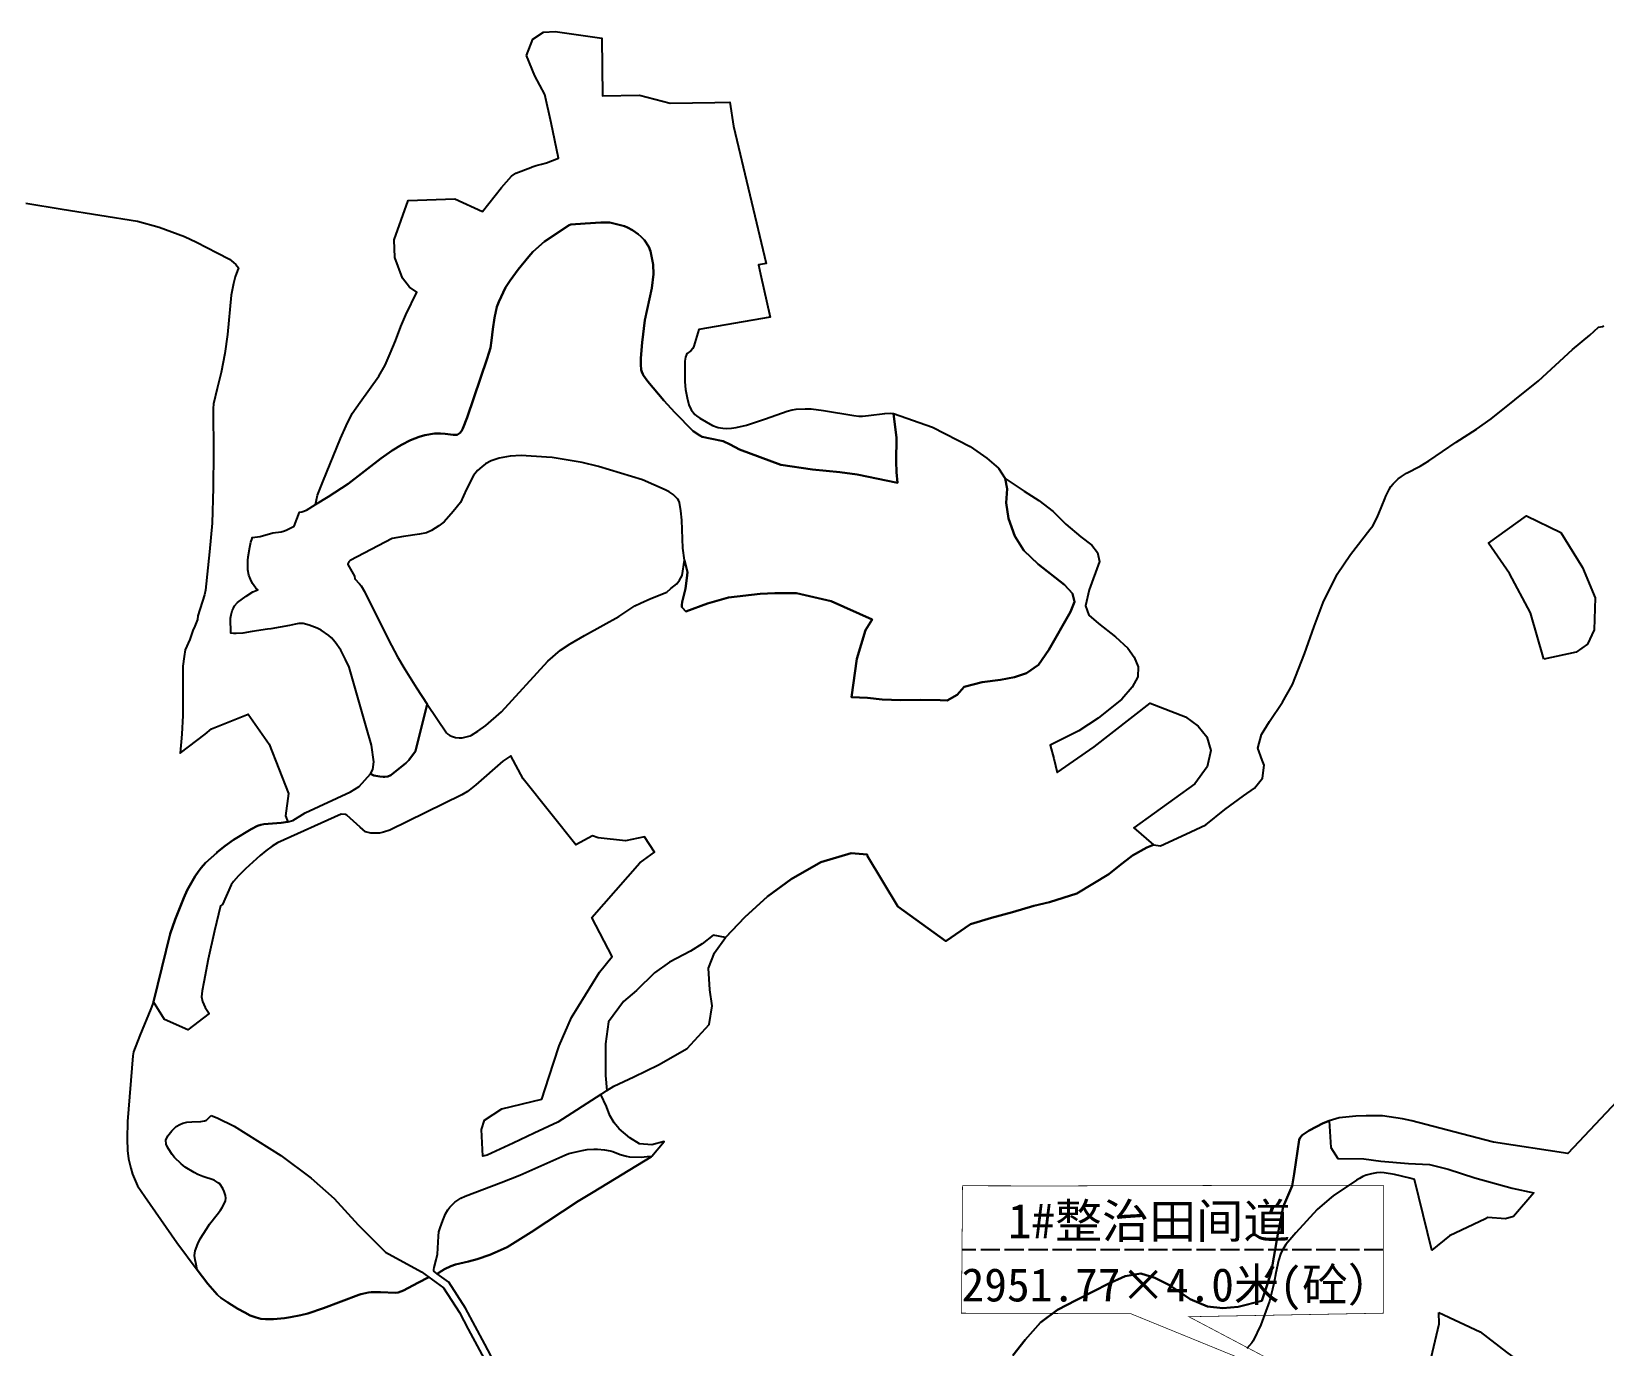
# Model space of a CAD drawing. Header units: millimetres. Extents: x 35444746 to 35449000, y 3482000 to 3488437.
# Drawn here: x 35446961.2 to 35447289.2, y 3487361.8 to 3487635.8 of the extents above; entities that cross this region are included whole.
import ezdxf

# ---------------------------------------------------------------- set-up
doc = ezdxf.new("R2010")
doc.units = ezdxf.units.MM
doc.linetypes.add('X3', pattern=[5, 4, -1])
for name, color, linetype, true_color in [('0203.02旱地整理', 9, 'Continuous', 0x808080), ('0204.02水田整理', 9, 'Continuous', 0x808080), ('0302.01田间道路工程标注', 6, 'X3', 0xff00ff)]:
    doc.layers.add(name, color=color, linetype=linetype, true_color=true_color)
doc.styles.add('宋体', font='')
doc.styles.get('宋体').set_extended_font_data('SimSun')

msp = doc.modelspace()

# ---------------------------------------------------------------- linework, layer by layer
at = {"layer": '0203.02旱地整理', "color": 41}
for points in [[(35447064.479, 3487630.745), (35447065.793, 3487634.155), (35447068.075, 3487635.61), (35447070.514, 3487635.763), (35447080.225459, 3487634.337006), (35447080.371, 3487622.362), (35447088.102, 3487622.456), (35447094.493, 3487620.846), (35447103.811, 3487620.959), (35447106.890083, 3487621.007457), (35447107.652, 3487616.032), (35447114.482, 3487587.396), (35447112.897108, 3487587.135519), (35447113.348367, 3487585.134083), (35447115.357, 3487576.222), (35447100.428, 3487573.595), (35447099.388, 3487570.14), (35447099.183, 3487569.668), (35447098.799, 3487569.163), (35447098.038, 3487568.59), (35447097.855, 3487568.399), (35447097.658, 3487567.841), (35447097.546, 3487566.998), (35447097.502, 3487566.006), (35447097.556, 3487562.713), (35447097.699, 3487561.082), (35447097.997, 3487559.406), (35447098.373, 3487557.931), (35447098.874, 3487556.91), (35447099.613, 3487555.928), (35447099.949, 3487555.644), (35447100.635, 3487555.172), (35447103.269, 3487553.614), (35447104.513, 3487553.194), (35447105.467, 3487553.045), (35447106.23, 3487553.005), (35447107.275, 3487553.062), (35447108.261, 3487553.207), (35447110.392, 3487553.709), (35447114.384, 3487555.009), (35447118.849, 3487556.569), (35447119.916, 3487556.854), (35447120.751, 3487556.982), (35447122.646, 3487557.084), (35447123.872, 3487557.058), (35447126.472, 3487556.721), (35447132.774, 3487555.669), (35447133.849, 3487555.537), (35447134.595, 3487555.555), (35447135.873, 3487555.669), (35447139.269, 3487556.134), (35447140.371, 3487556.191), (35447141.067, 3487556.125), (35447141.663, 3487551.023), (35447141.641, 3487546.09), (35447141.707, 3487543.887), (35447141.894, 3487541.666), (35447133.466, 3487543.372), (35447129.881, 3487543.886), (35447124.175, 3487544.414), (35447117.568, 3487545.413), (35447108.934, 3487548.599), (35447106.99, 3487549.619), (35447105.506, 3487550.332), (35447102.799, 3487550.884), (35447101.152, 3487551.267), (35447100.657, 3487551.527), (35447099.281, 3487552.411), (35447095.48, 3487556.306), (35447093.124, 3487558.841), (35447089.822, 3487562.813), (35447088.878, 3487564.069), (35447088.749, 3487564.292), (35447088.539, 3487564.829), (35447088.451, 3487565.211), (35447088.344, 3487566.351), (35447088.32, 3487567.684), (35447088.61, 3487570.912), (35447089.161, 3487575.546), (35447090.643, 3487582.276), (35447090.982, 3487585.128), (35447090.941, 3487587.17), (35447090.388, 3487589.956), (35447090.034, 3487590.852), (35447089.128, 3487592.243), (35447088.427, 3487592.974), (35447087.794, 3487593.492), (35447086.614, 3487594.315), (35447085.583, 3487594.895), (35447084.925, 3487595.135), (35447081.867, 3487595.902), (35447081.357, 3487595.967), (35447079.984, 3487595.928), (35447076.733, 3487595.747), (35447073.724, 3487595.512), (35447073.412, 3487595.364), (35447068.286, 3487592.005), (35447065.859, 3487589.785), (35447064.966, 3487588.822), (35447062.752, 3487586.104), (35447061.096, 3487583.868), (35447060.149, 3487582.398), (35447058.723, 3487579.423), (35447058.302, 3487578.33), (35447057.841, 3487576.052), (35447057.476, 3487573.661), (35447057.202, 3487571.315), (35447057.022, 3487569.777), (35447056.316, 3487567.586), (35447052.133, 3487555.256), (35447051.255, 3487553.014), (35447051.043, 3487552.591), (35447050.659, 3487552.114), (35447050.05, 3487551.684), (35447049.187, 3487551.667), (35447047.526, 3487551.863), (35447046.555, 3487551.97), (35447045.314, 3487551.91), (35447043.283, 3487551.608), (35447042.132, 3487551.281), (35447040.277, 3487550.532), (35447038.4, 3487549.601), (35447036.476, 3487548.383), (35447034.127, 3487546.705), (35447027.321, 3487541.468), (35447023.146, 3487538.708), (35447020.502, 3487537.113), (35447020.883, 3487539.098), (35447021.99, 3487541.899), (35447025.699, 3487550.891), (35447026.853, 3487553.56), (35447028.134, 3487556.098), (35447029.808, 3487558.492), (35447033.71, 3487563.886), (35447035.029, 3487566.161), (35447036.097, 3487568.603), (35447037.175, 3487571.29), (35447038.263, 3487574.222), (35447039.324, 3487576.698), (35447041.595, 3487581.426), (35447040.121, 3487582.449), (35447038.61, 3487584.349), (35447037.063, 3487588.622), (35447036.881, 3487592.35), (35447039.846, 3487600.506), (35447049.527, 3487600.866), (35447055.338, 3487598.218), (35447059.296, 3487603.197), (35447061.348, 3487605.608), (35447062.291, 3487606.239), (35447065.435, 3487607.373), (35447065.716, 3487607.549), (35447066.542, 3487607.84), (35447067.651, 3487608.081), (35447068.649, 3487608.382), (35447071.154, 3487609.356), (35447069.628, 3487616.742), (35447068.35, 3487622.6), (35447066.251, 3487626.511)], [(35447064.479, 3487630.745), (35447065.793, 3487634.155), (35447068.075, 3487635.61), (35447070.514, 3487635.763), (35447080.225459, 3487634.337006), (35447080.371, 3487622.362), (35447088.102, 3487622.456), (35447094.493, 3487620.846), (35447103.811, 3487620.959), (35447106.890083, 3487621.007457), (35447107.652, 3487616.032), (35447114.482, 3487587.396), (35447112.897108, 3487587.135519), (35447113.348367, 3487585.134083), (35447115.357, 3487576.222), (35447100.428, 3487573.595), (35447099.388, 3487570.14), (35447099.183, 3487569.668), (35447098.799, 3487569.163), (35447098.038, 3487568.59), (35447097.855, 3487568.399), (35447097.658, 3487567.841), (35447097.546, 3487566.998), (35447097.502, 3487566.006), (35447097.556, 3487562.713), (35447097.699, 3487561.082), (35447097.997, 3487559.406), (35447098.373, 3487557.931), (35447098.874, 3487556.91), (35447099.613, 3487555.928), (35447099.949, 3487555.644), (35447100.635, 3487555.172), (35447103.269, 3487553.614), (35447104.513, 3487553.194), (35447105.467, 3487553.045), (35447106.23, 3487553.005), (35447107.275, 3487553.062), (35447108.261, 3487553.207), (35447110.392, 3487553.709), (35447114.384, 3487555.009), (35447118.849, 3487556.569), (35447119.916, 3487556.854), (35447120.751, 3487556.982), (35447122.646, 3487557.084), (35447123.872, 3487557.058), (35447126.472, 3487556.721), (35447132.774, 3487555.669), (35447133.849, 3487555.537), (35447134.595, 3487555.555), (35447135.873, 3487555.669), (35447139.269, 3487556.134), (35447140.371, 3487556.191), (35447141.067, 3487556.125), (35447141.663, 3487551.023), (35447141.641, 3487546.09), (35447141.707, 3487543.887), (35447141.894, 3487541.666), (35447133.466, 3487543.372), (35447129.881, 3487543.886), (35447124.175, 3487544.414), (35447117.568, 3487545.413), (35447108.934, 3487548.599), (35447106.99, 3487549.619), (35447105.506, 3487550.332), (35447102.799, 3487550.884), (35447101.152, 3487551.267), (35447100.657, 3487551.527), (35447099.281, 3487552.411), (35447095.48, 3487556.306), (35447093.124, 3487558.841), (35447089.822, 3487562.813), (35447088.878, 3487564.069), (35447088.749, 3487564.292), (35447088.539, 3487564.829), (35447088.451, 3487565.211), (35447088.344, 3487566.351), (35447088.32, 3487567.684), (35447088.61, 3487570.912), (35447089.161, 3487575.546), (35447090.643, 3487582.276), (35447090.982, 3487585.128), (35447090.941, 3487587.17), (35447090.388, 3487589.956), (35447090.034, 3487590.852), (35447089.128, 3487592.243), (35447088.427, 3487592.974), (35447087.794, 3487593.492), (35447086.614, 3487594.315), (35447085.583, 3487594.895), (35447084.925, 3487595.135), (35447081.867, 3487595.902), (35447081.357, 3487595.967), (35447079.984, 3487595.928), (35447076.733, 3487595.747), (35447073.724, 3487595.512), (35447073.412, 3487595.364), (35447068.286, 3487592.005), (35447065.859, 3487589.785), (35447064.966, 3487588.822), (35447062.752, 3487586.104), (35447061.096, 3487583.868), (35447060.149, 3487582.398), (35447058.723, 3487579.423), (35447058.302, 3487578.33), (35447057.841, 3487576.052), (35447057.476, 3487573.661), (35447057.202, 3487571.315), (35447057.022, 3487569.777), (35447056.316, 3487567.586), (35447052.133, 3487555.256), (35447051.255, 3487553.014), (35447051.043, 3487552.591), (35447050.659, 3487552.114), (35447050.05, 3487551.684), (35447049.187, 3487551.667), (35447047.526, 3487551.863), (35447046.555, 3487551.97), (35447045.314, 3487551.91), (35447043.283, 3487551.608), (35447042.132, 3487551.281), (35447040.277, 3487550.532), (35447038.4, 3487549.601), (35447036.476, 3487548.383), (35447034.127, 3487546.705), (35447027.321, 3487541.468), (35447023.146, 3487538.708), (35447020.502, 3487537.113), (35447020.883, 3487539.098), (35447021.99, 3487541.899), (35447025.699, 3487550.891), (35447026.853, 3487553.56), (35447028.134, 3487556.098), (35447029.808, 3487558.492), (35447033.71, 3487563.886), (35447035.029, 3487566.161), (35447036.097, 3487568.603), (35447037.175, 3487571.29), (35447038.263, 3487574.222), (35447039.324, 3487576.698), (35447041.595, 3487581.426), (35447040.121, 3487582.449), (35447038.61, 3487584.349), (35447037.063, 3487588.622), (35447036.881, 3487592.35), (35447039.846, 3487600.506), (35447049.527, 3487600.866), (35447055.338, 3487598.218), (35447059.296, 3487603.197), (35447061.348, 3487605.608), (35447062.291, 3487606.239), (35447065.435, 3487607.373), (35447065.716, 3487607.549), (35447066.542, 3487607.84), (35447067.651, 3487608.081), (35447068.649, 3487608.382), (35447071.154, 3487609.356), (35447069.628, 3487616.742), (35447068.35, 3487622.6), (35447066.251, 3487626.511)], [(35447164.337, 3487542.588), (35447168.289, 3487539.941), (35447171.365, 3487537.968), (35447174.358, 3487535.672), (35447177.005, 3487533.036), (35447180.138, 3487530.399), (35447182.401, 3487528.678), (35447183.609, 3487527.126), (35447184.003, 3487525.254), (35447181.85, 3487519.338), (35447181.096, 3487516.012), (35447181.814, 3487514.057), (35447183.814, 3487512.328), (35447187.347, 3487509.534), (35447189.93, 3487507.162), (35447191.275, 3487505.278), (35447192.073, 3487503.325), (35447192.059, 3487501.215), (35447190.871, 3487499.041), (35447188.682, 3487496.542), (35447183.78, 3487492.595), (35447179.7, 3487489.941), (35447173.763, 3487486.971), (35447174.475, 3487484.208), (35447175.17, 3487481.301), (35447182.929, 3487486.584), (35447194.595, 3487495.755), (35447201.959, 3487492.865), (35447204.624, 3487490.899), (35447206.394, 3487488.696), (35447207.267, 3487485.85), (35447206.514, 3487482.448), (35447203.893, 3487478.895), (35447191.17, 3487469.699), (35447195.294, 3487466.172), (35447193.924, 3487465.658), (35447190.928, 3487463.947), (35447188.103, 3487461.808), (35447185.963, 3487460.096), (35447179.315, 3487456.014), (35447173.592, 3487454.259), (35447170.339, 3487453.489), (35447165.887, 3487452.12), (35447161.523, 3487451.001), (35447157.152, 3487449.634), (35447151.95, 3487446.096), (35447141.993, 3487453.341), (35447135.653, 3487463.829), (35447135.552, 3487464.153), (35447132.244, 3487464.422), (35447125.892, 3487462.596), (35447119.691, 3487459.062), (35447114.79, 3487455.438), (35447110.05, 3487451.092), (35447106.041, 3487446.895), (35447103.432, 3487447.376), (35447101.15, 3487445.534), (35447098.709, 3487444.02), (35447094.306, 3487441.694), (35447091.223, 3487439.469), (35447087.463, 3487435.841), (35447084.768, 3487433.504), (35447081.631, 3487429.26), (35447080.991, 3487424.688), (35447080.993, 3487418.078), (35447081.258, 3487414.945), (35447080.041, 3487414.164), (35447071.034, 3487408.343), (35447066.132, 3487406.095), (35447061.699, 3487403.981), (35447056.304, 3487401.492), (35447055.413, 3487401.306), (35447055.129, 3487406.814), (35447055.715, 3487408.804), (35447059.346, 3487411.145), (35447067.692, 3487413.156), (35447069.129, 3487417.67), (35447071.35, 3487424.262), (35447073.896, 3487430.203), (35447079.748, 3487439.605), (35447082.4, 3487442.933), (35447078.113, 3487451.057), (35447088.124, 3487462.418), (35447091.214, 3487464.633), (35447089.144, 3487467.829), (35447085.186, 3487467.029), (35447079.457, 3487467.622), (35447078.291, 3487468.038), (35447074.791, 3487466.164), (35447069.599, 3487472.697), (35447063.83, 3487479.958), (35447061.254, 3487484.749), (35447059.571, 3487483.634), (35447053.965, 3487478.668), (35447052.19, 3487477.282), (35447051.046, 3487476.618), (35447036.015, 3487469.265), (35447034.708, 3487468.826), (35447033.832, 3487468.641), (35447032.525, 3487468.616), (35447032.022, 3487468.652), (35447030.917, 3487468.927), (35447029.783, 3487469.861), (35447027.023, 3487472.363), (35447026.719, 3487472.534), (35447025.858, 3487472.596), (35447012.564, 3487466.623), (35447011.442, 3487465.938), (35447010.096, 3487464.933), (35447008.942, 3487463.943), (35447005.859, 3487461.165), (35447004.409, 3487459.732), (35447003.418, 3487458.565), (35447002.889, 3487457.83), (35447001.097, 3487453.721), (35447000.647, 3487453.479), (35446999.433, 3487448.222), (35446998.124, 3487442.352), (35446997.177, 3487437.573), (35446996.839, 3487435.756), (35446996.727, 3487434.518), (35446996.9, 3487433.491), (35446997.471, 3487432.258), (35446998.339, 3487431.055), (35446993.874, 3487427.651), (35446989.016, 3487429.799), (35446986.682, 3487433.472), (35446990.206, 3487447.597), (35446991.24, 3487450.62), (35446992.99, 3487455.169), (35446993.725, 3487456.718), (35446995.385, 3487459.625), (35446995.994, 3487460.56), (35446996.636, 3487461.394), (35446997.567, 3487462.437), (35446999.874, 3487464.526), (35447000, 3487464.627), (35447001.659, 3487465.957), (35447003.377, 3487467.255), (35447007.066, 3487469.448), (35447008.42, 3487470.128), (35447009.057, 3487470.374), (35447009.716, 3487470.498), (35447013.306, 3487470.748), (35447014.707, 3487470.957), (35447015.736, 3487471.257), (35447018.336, 3487472.871), (35447027.802, 3487477.259), (35447029.588, 3487478.355), (35447031.948, 3487480.954), (35447032.665, 3487480.621), (35447033.911, 3487480.399), (35447034.584, 3487480.343), (35447034.98, 3487480.354), (35447035.612, 3487480.447), (35447036.17, 3487480.729), (35447039.352, 3487483.226), (35447039.942, 3487483.829), (35447041.364, 3487485.702), (35447043.776, 3487495.495), (35447047.797, 3487489.562), (35447048.104, 3487489.248), (35447048.512, 3487488.954), (35447048.826, 3487488.811), (35447049.701, 3487488.54), (35447050.471, 3487488.468), (35447051.066, 3487488.514), (35447052.451, 3487488.814), (35447052.766, 3487488.919), (35447053.06, 3487489.074), (35447054.371, 3487489.85), (35447056.053, 3487491.084), (35447059.27, 3487493.918), (35447068.974, 3487504.45), (35447071.566, 3487506.74), (35447073.641, 3487508.116), (35447076.625, 3487509.856), (35447080.518, 3487511.958), (35447083.756, 3487513.822), (35447087.081, 3487516.009), (35447088.292, 3487516.605), (35447090.443, 3487517.531), (35447093.773, 3487518.857), (35447094.59, 3487519.61), (35447095.846, 3487520.584), (35447096.443, 3487521.337), (35447097.009, 3487522.31), (35447097.43, 3487525.532), (35447098.08, 3487523.046), (35447097.963, 3487521.75), (35447097.658, 3487519.606), (35447096.966, 3487516.772), (35447096.872, 3487516.255), (35447096.925, 3487515.768), (35447097.033, 3487515.586), (35447097.733, 3487514.807), (35447102.253, 3487516.472), (35447106.673, 3487517.749), (35447113.217, 3487518.512), (35447116.322, 3487518.654), (35447120.813, 3487518.623), (35447128.071, 3487517.022), (35447136.604, 3487513.173), (35447135.206, 3487510.907), (35447133.445, 3487504.941), (35447132.307, 3487496.997), (35447135.634, 3487496.827), (35447138.715, 3487496.477), (35447142.614, 3487496.369), (35447146.677, 3487496.422), (35447150.784, 3487496.313), (35447152.282, 3487496.303), (35447154.321, 3487497.426), (35447155.795, 3487499.123), (35447159.539, 3487500.072), (35447163.361, 3487500.615), (35447166.304, 3487501.169), (35447168.829, 3487501.964), (35447171.279, 3487503.736), (35447173.429, 3487506.817), (35447177.973, 3487514.763), (35447178.8, 3487516.872), (35447178.405, 3487518.582), (35447176.71, 3487520.383), (35447171.209, 3487524.731), (35447168.234, 3487527.53), (35447166.383, 3487530.552), (35447165.025, 3487534.223), (35447164.559, 3487537.48), (35447164.742, 3487540.407)], [(35447164.337, 3487542.588), (35447168.289, 3487539.941), (35447171.365, 3487537.968), (35447174.358, 3487535.672), (35447177.005, 3487533.036), (35447180.138, 3487530.399), (35447182.401, 3487528.678), (35447183.609, 3487527.126), (35447184.003, 3487525.254), (35447181.85, 3487519.338), (35447181.096, 3487516.012), (35447181.814, 3487514.057), (35447183.814, 3487512.328), (35447187.347, 3487509.534), (35447189.93, 3487507.162), (35447191.275, 3487505.278), (35447192.073, 3487503.325), (35447192.059, 3487501.215), (35447190.871, 3487499.041), (35447188.682, 3487496.542), (35447183.78, 3487492.595), (35447179.7, 3487489.941), (35447173.763, 3487486.971), (35447174.475, 3487484.208), (35447175.17, 3487481.301), (35447182.929, 3487486.584), (35447194.595, 3487495.755), (35447201.959, 3487492.865), (35447204.624, 3487490.899), (35447206.394, 3487488.696), (35447207.267, 3487485.85), (35447206.514, 3487482.448), (35447203.893, 3487478.895), (35447191.17, 3487469.699), (35447195.294, 3487466.172), (35447193.924, 3487465.658), (35447190.928, 3487463.947), (35447188.103, 3487461.808), (35447185.963, 3487460.096), (35447179.315, 3487456.014), (35447173.592, 3487454.259), (35447170.339, 3487453.489), (35447165.887, 3487452.12), (35447161.523, 3487451.001), (35447157.152, 3487449.634), (35447151.95, 3487446.096), (35447141.993, 3487453.341), (35447135.653, 3487463.829), (35447135.552, 3487464.153), (35447132.244, 3487464.422), (35447125.892, 3487462.596), (35447119.691, 3487459.062), (35447114.79, 3487455.438), (35447110.05, 3487451.092), (35447106.041, 3487446.895), (35447103.432, 3487447.376), (35447101.15, 3487445.534), (35447098.709, 3487444.02), (35447094.306, 3487441.694), (35447091.223, 3487439.469), (35447087.463, 3487435.841), (35447084.768, 3487433.504), (35447081.631, 3487429.26), (35447080.991, 3487424.688), (35447080.993, 3487418.078), (35447081.258, 3487414.945), (35447080.041, 3487414.164), (35447071.034, 3487408.343), (35447066.132, 3487406.095), (35447061.699, 3487403.981), (35447056.304, 3487401.492), (35447055.413, 3487401.306), (35447055.129, 3487406.814), (35447055.715, 3487408.804), (35447059.346, 3487411.145), (35447067.692, 3487413.156), (35447069.129, 3487417.67), (35447071.35, 3487424.262), (35447073.896, 3487430.203), (35447079.748, 3487439.605), (35447082.4, 3487442.933), (35447078.113, 3487451.057), (35447088.124, 3487462.418), (35447091.214, 3487464.633), (35447089.144, 3487467.829), (35447085.186, 3487467.029), (35447079.457, 3487467.622), (35447078.291, 3487468.038), (35447074.791, 3487466.164), (35447069.599, 3487472.697), (35447063.83, 3487479.958), (35447061.254, 3487484.749), (35447059.571, 3487483.634), (35447053.965, 3487478.668), (35447052.19, 3487477.282), (35447051.046, 3487476.618), (35447036.015, 3487469.265), (35447034.708, 3487468.826), (35447033.832, 3487468.641), (35447032.525, 3487468.616), (35447032.022, 3487468.652), (35447030.917, 3487468.927), (35447029.783, 3487469.861), (35447027.023, 3487472.363), (35447026.719, 3487472.534), (35447025.858, 3487472.596), (35447012.564, 3487466.623), (35447011.442, 3487465.938), (35447010.096, 3487464.933), (35447008.942, 3487463.943), (35447005.859, 3487461.165), (35447004.409, 3487459.732), (35447003.418, 3487458.565), (35447002.889, 3487457.83), (35447001.097, 3487453.721), (35447000.647, 3487453.479), (35446999.433, 3487448.222), (35446998.124, 3487442.352), (35446997.177, 3487437.573), (35446996.839, 3487435.756), (35446996.727, 3487434.518), (35446996.9, 3487433.491), (35446997.471, 3487432.258), (35446998.339, 3487431.055), (35446993.874, 3487427.651), (35446989.016, 3487429.799), (35446986.682, 3487433.472), (35446990.206, 3487447.597), (35446991.24, 3487450.62), (35446992.99, 3487455.169), (35446993.725, 3487456.718), (35446995.385, 3487459.625), (35446995.994, 3487460.56), (35446996.636, 3487461.394), (35446997.567, 3487462.437), (35446999.874, 3487464.526), (35447000, 3487464.627), (35447001.659, 3487465.957), (35447003.377, 3487467.255), (35447007.066, 3487469.448), (35447008.42, 3487470.128), (35447009.057, 3487470.374), (35447009.716, 3487470.498), (35447013.306, 3487470.748), (35447014.707, 3487470.957), (35447015.736, 3487471.257), (35447018.336, 3487472.871), (35447027.802, 3487477.259), (35447029.588, 3487478.355), (35447031.948, 3487480.954), (35447032.665, 3487480.621), (35447033.911, 3487480.399), (35447034.584, 3487480.343), (35447034.98, 3487480.354), (35447035.612, 3487480.447), (35447036.17, 3487480.729), (35447039.352, 3487483.226), (35447039.942, 3487483.829), (35447041.364, 3487485.702), (35447043.776, 3487495.495), (35447047.797, 3487489.562), (35447048.104, 3487489.248), (35447048.512, 3487488.954), (35447048.826, 3487488.811), (35447049.701, 3487488.54), (35447050.471, 3487488.468), (35447051.066, 3487488.514), (35447052.451, 3487488.814), (35447052.766, 3487488.919), (35447053.06, 3487489.074), (35447054.371, 3487489.85), (35447056.053, 3487491.084), (35447059.27, 3487493.918), (35447068.974, 3487504.45), (35447071.566, 3487506.74), (35447073.641, 3487508.116), (35447076.625, 3487509.856), (35447080.518, 3487511.958), (35447083.756, 3487513.822), (35447087.081, 3487516.009), (35447088.292, 3487516.605), (35447090.443, 3487517.531), (35447093.773, 3487518.857), (35447094.59, 3487519.61), (35447095.846, 3487520.584), (35447096.443, 3487521.337), (35447097.009, 3487522.31), (35447097.43, 3487525.532), (35447098.08, 3487523.046), (35447097.963, 3487521.75), (35447097.658, 3487519.606), (35447096.966, 3487516.772), (35447096.872, 3487516.255), (35447096.925, 3487515.768), (35447097.033, 3487515.586), (35447097.733, 3487514.807), (35447102.253, 3487516.472), (35447106.673, 3487517.749), (35447113.217, 3487518.512), (35447116.322, 3487518.654), (35447120.813, 3487518.623), (35447128.071, 3487517.022), (35447136.604, 3487513.173), (35447135.206, 3487510.907), (35447133.445, 3487504.941), (35447132.307, 3487496.997), (35447135.634, 3487496.827), (35447138.715, 3487496.477), (35447142.614, 3487496.369), (35447146.677, 3487496.422), (35447150.784, 3487496.313), (35447152.282, 3487496.303), (35447154.321, 3487497.426), (35447155.795, 3487499.123), (35447159.539, 3487500.072), (35447163.361, 3487500.615), (35447166.304, 3487501.169), (35447168.829, 3487501.964), (35447171.279, 3487503.736), (35447173.429, 3487506.817), (35447177.973, 3487514.763), (35447178.8, 3487516.872), (35447178.405, 3487518.582), (35447176.71, 3487520.383), (35447171.209, 3487524.731), (35447168.234, 3487527.53), (35447166.383, 3487530.552), (35447165.025, 3487534.223), (35447164.559, 3487537.48), (35447164.742, 3487540.407)], [(35446998.725, 3487409.779), (35447000, 3487409.278), (35447003.519, 3487407.522), (35447013.262, 3487401.396), (35447019.568, 3487396.683), (35447024.367, 3487392.486), (35447029.392, 3487386.964), (35447035.059, 3487381.264), (35447042.572, 3487377.178), (35447044.128, 3487376.044), (35447041.868, 3487374.857), (35447038.847, 3487373.255), (35447037.768, 3487372.859), (35447037.178, 3487372.776), (35447034.015, 3487372.893), (35447032.122, 3487372.905), (35447031.52, 3487372.852), (35447029.959, 3487372.506), (35447029.497, 3487372.374), (35447022.131, 3487369.561), (35447018.877, 3487368.457), (35447017.444, 3487368.161), (35447015.251, 3487367.707), (35447013.999, 3487367.537), (35447011.74, 3487367.326), (35447010.082, 3487367.279), (35447009.105, 3487367.397), (35447008.101, 3487367.643), (35447006.885, 3487368.054), (35447005.717, 3487368.666), (35447004.293, 3487369.471), (35447002.189, 3487370.792), (35447000.761, 3487371.764), (35447000.098, 3487372.324), (35447000, 3487372.433), (35446999.496, 3487372.994), (35446997.995, 3487374.666), (35446995.796, 3487377.602), (35446995.53, 3487379.025), (35446995.373, 3487379.649), (35446995.265, 3487380.539), (35446995.421, 3487381.528), (35446995.928, 3487382.985), (35446996.431, 3487384.071), (35446997.796, 3487386.213), (35446998.408, 3487387.074), (35447000, 3487389.142), (35447000.691, 3487390.04), (35447001.045, 3487390.559), (35447001.469, 3487391.34), (35447001.706, 3487391.971), (35447001.798, 3487392.547), (35447001.732, 3487393.109), (35447001.438, 3487393.895), (35447001.143, 3487394.532), (35447000.514, 3487395.479), (35447000.218, 3487395.733), (35447000, 3487395.864), (35446999.373, 3487396.243), (35446996.962, 3487397.012), (35446995.936, 3487397.46), (35446995.192, 3487397.852), (35446993.286, 3487398.997), (35446992.433, 3487399.679), (35446991.098, 3487401.009), (35446990.618, 3487401.615), (35446989.798, 3487402.799), (35446989.596, 3487403.182), (35446989.353, 3487403.804), (35446989.247, 3487404.629), (35446989.699, 3487405.544), (35446990.508, 3487406.557), (35446991.426, 3487407.431), (35446992.18, 3487407.904), (35446992.807, 3487408.168), (35446993.67, 3487408.383), (35446994.709, 3487408.46), (35446996.569, 3487408.514), (35446997.363, 3487408.642), (35446997.719, 3487408.791)], [(35446998.725, 3487409.779), (35447000, 3487409.278), (35447003.519, 3487407.522), (35447013.262, 3487401.396), (35447019.568, 3487396.683), (35447024.367, 3487392.486), (35447029.392, 3487386.964), (35447035.059, 3487381.264), (35447042.572, 3487377.178), (35447044.128, 3487376.044), (35447041.868, 3487374.857), (35447038.847, 3487373.255), (35447037.768, 3487372.859), (35447037.178, 3487372.776), (35447034.015, 3487372.893), (35447032.122, 3487372.905), (35447031.52, 3487372.852), (35447029.959, 3487372.506), (35447029.497, 3487372.374), (35447022.131, 3487369.561), (35447018.877, 3487368.457), (35447017.444, 3487368.161), (35447015.251, 3487367.707), (35447013.999, 3487367.537), (35447011.74, 3487367.326), (35447010.082, 3487367.279), (35447009.105, 3487367.397), (35447008.101, 3487367.643), (35447006.885, 3487368.054), (35447005.717, 3487368.666), (35447004.293, 3487369.471), (35447002.189, 3487370.792), (35447000.761, 3487371.764), (35447000.098, 3487372.324), (35447000, 3487372.433), (35446999.496, 3487372.994), (35446997.995, 3487374.666), (35446995.796, 3487377.602), (35446995.53, 3487379.025), (35446995.373, 3487379.649), (35446995.265, 3487380.539), (35446995.421, 3487381.528), (35446995.928, 3487382.985), (35446996.431, 3487384.071), (35446997.796, 3487386.213), (35446998.408, 3487387.074), (35447000, 3487389.142), (35447000.691, 3487390.04), (35447001.045, 3487390.559), (35447001.469, 3487391.34), (35447001.706, 3487391.971), (35447001.798, 3487392.547), (35447001.732, 3487393.109), (35447001.438, 3487393.895), (35447001.143, 3487394.532), (35447000.514, 3487395.479), (35447000.218, 3487395.733), (35447000, 3487395.864), (35446999.373, 3487396.243), (35446996.962, 3487397.012), (35446995.936, 3487397.46), (35446995.192, 3487397.852), (35446993.286, 3487398.997), (35446992.433, 3487399.679), (35446991.098, 3487401.009), (35446990.618, 3487401.615), (35446989.798, 3487402.799), (35446989.596, 3487403.182), (35446989.353, 3487403.804), (35446989.247, 3487404.629), (35446989.699, 3487405.544), (35446990.508, 3487406.557), (35446991.426, 3487407.431), (35446992.18, 3487407.904), (35446992.807, 3487408.168), (35446993.67, 3487408.383), (35446994.709, 3487408.46), (35446996.569, 3487408.514), (35446997.363, 3487408.642), (35446997.719, 3487408.791)], [(35447090.617, 3487401.261), (35447090.54, 3487401.169), (35447078.409, 3487393.803), (35447075.247, 3487391.883), (35447065.445, 3487385.45), (35447060.446, 3487382.304), (35447057.99, 3487381.176), (35447056.857, 3487380.707), (35447054.207, 3487379.819), (35447052.431, 3487379.329), (35447049.676, 3487378.674), (35447048.746, 3487378.338), (35447047.419, 3487377.725), (35447046.853, 3487377.375), (35447045.885, 3487376.74), (35447045.144, 3487377.336), (35447045.147, 3487377.634), (35447045.268, 3487378.066), (35447045.693, 3487379.634), (35447045.949, 3487380.858), (35447046.131, 3487384.592), (35447046.248, 3487385.475), (35447046.503, 3487386.368), (35447047.019, 3487387.843), (35447047.59, 3487389.245), (35447048.068, 3487390.075), (35447048.482, 3487390.66), (35447049.539, 3487391.721), (35447050.836, 3487392.539), (35447051.714, 3487392.96), (35447059.202, 3487395.781), (35447063.104, 3487397.315), (35447072.473, 3487401.5), (35447073.367, 3487401.839), (35447074.247, 3487402.061), (35447076.147, 3487402.464), (35447077.188, 3487402.637), (35447078.534, 3487402.72), (35447079.316, 3487402.713), (35447080.803, 3487402.618), (35447081.989, 3487402.407), (35447082.495, 3487402.253), (35447084.061, 3487401.614), (35447085.368, 3487401.26), (35447085.985, 3487401.154), (35447088.457, 3487401.101), (35447089.698, 3487401.176)], [(35447090.617, 3487401.261), (35447090.54, 3487401.169), (35447078.409, 3487393.803), (35447075.247, 3487391.883), (35447065.445, 3487385.45), (35447060.446, 3487382.304), (35447057.99, 3487381.176), (35447056.857, 3487380.707), (35447054.207, 3487379.819), (35447052.431, 3487379.329), (35447049.676, 3487378.674), (35447048.746, 3487378.338), (35447047.419, 3487377.725), (35447046.853, 3487377.375), (35447045.885, 3487376.74), (35447045.144, 3487377.336), (35447045.147, 3487377.634), (35447045.268, 3487378.066), (35447045.693, 3487379.634), (35447045.949, 3487380.858), (35447046.131, 3487384.592), (35447046.248, 3487385.475), (35447046.503, 3487386.368), (35447047.019, 3487387.843), (35447047.59, 3487389.245), (35447048.068, 3487390.075), (35447048.482, 3487390.66), (35447049.539, 3487391.721), (35447050.836, 3487392.539), (35447051.714, 3487392.96), (35447059.202, 3487395.781), (35447063.104, 3487397.315), (35447072.473, 3487401.5), (35447073.367, 3487401.839), (35447074.247, 3487402.061), (35447076.147, 3487402.464), (35447077.188, 3487402.637), (35447078.534, 3487402.72), (35447079.316, 3487402.713), (35447080.803, 3487402.618), (35447081.989, 3487402.407), (35447082.495, 3487402.253), (35447084.061, 3487401.614), (35447085.368, 3487401.26), (35447085.985, 3487401.154), (35447088.457, 3487401.101), (35447089.698, 3487401.176)], [(35447254.816, 3487368.677), (35447263.439, 3487364.634), (35447268.926, 3487360.404), (35447271.495, 3487358.504), (35447273.768, 3487356.824), (35447280.412, 3487350.314), (35447281.853, 3487346.264), (35447282.002, 3487343.19), (35447281.434, 3487338.419), (35447276.328992, 3487329.617584), (35447259.785726, 3487340.892281), (35447250.754456, 3487345.590556), (35447252.962, 3487358.074), (35447254.898, 3487366.306)], [(35447254.816, 3487368.677), (35447263.439, 3487364.634), (35447268.926, 3487360.404), (35447271.495, 3487358.504), (35447273.768, 3487356.824), (35447280.412, 3487350.314), (35447281.853, 3487346.264), (35447282.002, 3487343.19), (35447281.434, 3487338.419), (35447276.328992, 3487329.617584), (35447259.785726, 3487340.892281), (35447250.754456, 3487345.590556), (35447252.962, 3487358.074), (35447254.898, 3487366.306)]]:
    msp.add_lwpolyline(points, close=True, dxfattribs=at)
msp.add_lwpolyline([(35447165.979, 3487359.717), (35447168.525, 3487362.956), (35447171.725, 3487366.597), (35447175.243, 3487369.26), (35447179.164, 3487371.268), (35447183.003, 3487373.196), (35447185.699, 3487374.561), (35447189.374, 3487376.245), (35447192.634, 3487376.793), (35447195.558, 3487375.878), (35447198.641, 3487374.391), (35447202.935, 3487371.432), (35447206.588, 3487369.941), (35447209.761, 3487369.594), (35447212.961, 3487369.891), (35447217.874, 3487371.106), (35447218.565, 3487373.187), (35447219.837, 3487377.045), (35447221.21, 3487384.985), (35447222.379, 3487390.694), (35447224.227, 3487395.072), (35447224.652, 3487397.596), (35447225.671, 3487404.714), (35447225.831, 3487405.051), (35447226.329, 3487405.624), (35447227.76, 3487406.633), (35447230.697, 3487408.136), (35447231.907, 3487408.615), (35447232.313, 3487403.057), (35447233.773, 3487400.766), (35447239.16, 3487400.745), (35447242.749, 3487400.242), (35447248.46, 3487399.73), (35447252.866, 3487399.55), (35447256.78, 3487398.555), (35447262.323, 3487396.738), (35447270.15, 3487394.586), (35447274.634, 3487393.601), (35447270.418, 3487388.715), (35447268.757, 3487388.224), (35447265.065, 3487388.468), (35447264.522, 3487388.211), (35447257.05, 3487384.677), (35447253.343, 3487381.67), (35447249.744, 3487396.415), (35447248.74, 3487396.704), (35447245.551, 3487397.458), (35447243.414, 3487397.795), (35447242.726, 3487397.845), (35447241.824, 3487397.805), (35447240.774, 3487397.615), (35447239.658, 3487397.312), (35447238.979, 3487397.017), (35447238.255, 3487396.628), (35447237.67, 3487396.257), (35447232.776, 3487393.018), (35447231.912, 3487392.325), (35447229.47, 3487390.135), (35447224.979, 3487385.28), (35447222.902, 3487382.874), (35447222.274, 3487381.85), (35447221.87, 3487381.051), (35447221.341, 3487379.529), (35447220.786, 3487376.979), (35447220.477, 3487375.029), (35447220.137, 3487373.545), (35447219.473, 3487371.053), (35447217.71, 3487366.112), (35447216.069, 3487362.805), (35447215.775, 3487362.351), (35447214.788, 3487361.161)], dxfattribs=at)
msp.add_lwpolyline([(35447165.979, 3487359.717), (35447168.525, 3487362.956), (35447171.725, 3487366.597), (35447175.243, 3487369.26), (35447179.164, 3487371.268), (35447183.003, 3487373.196), (35447185.699, 3487374.561), (35447189.374, 3487376.245), (35447192.634, 3487376.793), (35447195.558, 3487375.878), (35447198.641, 3487374.391), (35447202.935, 3487371.432), (35447206.588, 3487369.941), (35447209.761, 3487369.594), (35447212.961, 3487369.891), (35447217.874, 3487371.106), (35447218.565, 3487373.187), (35447219.837, 3487377.045), (35447221.21, 3487384.985), (35447222.379, 3487390.694), (35447224.227, 3487395.072), (35447224.652, 3487397.596), (35447225.671, 3487404.714), (35447225.831, 3487405.051), (35447226.329, 3487405.624), (35447227.76, 3487406.633), (35447230.697, 3487408.136), (35447231.907, 3487408.615), (35447232.313, 3487403.057), (35447233.773, 3487400.766), (35447239.16, 3487400.745), (35447242.749, 3487400.242), (35447248.46, 3487399.73), (35447252.866, 3487399.55), (35447256.78, 3487398.555), (35447262.323, 3487396.738), (35447270.15, 3487394.586), (35447274.634, 3487393.601), (35447270.418, 3487388.715), (35447268.757, 3487388.224), (35447265.065, 3487388.468), (35447264.522, 3487388.211), (35447257.05, 3487384.677), (35447253.343, 3487381.67), (35447249.744, 3487396.415), (35447248.74, 3487396.704), (35447245.551, 3487397.458), (35447243.414, 3487397.795), (35447242.726, 3487397.845), (35447241.824, 3487397.805), (35447240.774, 3487397.615), (35447239.658, 3487397.312), (35447238.979, 3487397.017), (35447238.255, 3487396.628), (35447237.67, 3487396.257), (35447232.776, 3487393.018), (35447231.912, 3487392.325), (35447229.47, 3487390.135), (35447224.979, 3487385.28), (35447222.902, 3487382.874), (35447222.274, 3487381.85), (35447221.87, 3487381.051), (35447221.341, 3487379.529), (35447220.786, 3487376.979), (35447220.477, 3487375.029), (35447220.137, 3487373.545), (35447219.473, 3487371.053), (35447217.71, 3487366.112), (35447216.069, 3487362.805), (35447215.775, 3487362.351), (35447214.788, 3487361.161)], dxfattribs=at)
at = {"layer": '0204.02水田整理', "color": 51}
for points in [[(35446960.094, 3487599.948), (35446967.635, 3487598.696), (35446983.365, 3487596.206), (35446987.87, 3487594.929), (35446993.181, 3487592.984), (35446995.681, 3487591.822), (35447000.000043, 3487589.623082), (35447002.574, 3487588.267), (35447003.376835, 3487587.595802), (35447003.836239, 3487587.211725), (35447004.453, 3487586.501), (35447003.757, 3487584.593), (35447003.388, 3487583.193), (35447002.912, 3487580.79), (35447002.124, 3487572.55), (35447001.563, 3487568.633), (35447000.785, 3487564.635), (35447000, 3487561.349), (35446999.236, 3487558.151), (35446999.144, 3487557.172), (35446999.131, 3487555.349), (35446999.208, 3487549.48), (35446999.228, 3487548.012), (35446999.152, 3487540.645), (35446998.905, 3487533.249), (35446998.396, 3487527.284), (35446997.569, 3487519.304), (35446997.344, 3487518.318), (35446995.976, 3487513.917), (35446995.858, 3487513.159), (35446995.324, 3487511.79), (35446994.886, 3487510.844), (35446994.273, 3487509.009), (35446993.319, 3487506.857), (35446993.068, 3487505.445), (35446992.837, 3487503.429), (35446992.812, 3487495.332), (35446992.806, 3487493.174), (35446992.617, 3487489.279), (35446992.266, 3487485.322), (35446997.463, 3487489.286), (35446998.828, 3487490.371), (35447006.449, 3487493.397), (35447010.841, 3487487.151), (35447014.822, 3487476.883), (35447014.233, 3487472.255), (35447014.707, 3487470.957), (35447013.306, 3487470.748), (35447009.716, 3487470.498), (35447009.057, 3487470.374), (35447008.42, 3487470.128), (35447007.066, 3487469.448), (35447003.377, 3487467.255), (35447001.659, 3487465.957), (35447000, 3487464.627), (35446999.874, 3487464.526), (35446997.567, 3487462.437), (35446996.636, 3487461.394), (35446995.994, 3487460.56), (35446995.385, 3487459.625), (35446993.725, 3487456.718), (35446992.99, 3487455.169), (35446991.24, 3487450.62), (35446990.206, 3487447.597), (35446986.682, 3487433.472), (35446986.12, 3487431.977), (35446983.868, 3487426.416), (35446982.522, 3487423.013), (35446982.395, 3487422.166), (35446981.3, 3487408.477), (35446981.21, 3487404.893), (35446981.262, 3487402.445), (35446981.448, 3487400.734), (35446981.974, 3487398.746), (35446982.339, 3487397.51), (35446983.364, 3487395.123), (35446984.854, 3487392.882), (35446991.563, 3487383.253), (35446995.796, 3487377.602), (35446997.995, 3487374.666), (35446999.496, 3487372.994), (35447000, 3487372.433), (35447000.098, 3487372.324), (35447000.761, 3487371.764), (35447002.189, 3487370.792), (35447004.293, 3487369.471), (35447005.717, 3487368.666), (35447006.885, 3487368.054), (35447008.101, 3487367.643), (35447009.105, 3487367.397), (35447010.082, 3487367.279), (35447011.74, 3487367.326), (35447013.999, 3487367.537), (35447015.251, 3487367.707), (35447017.444, 3487368.161), (35447018.877, 3487368.457), (35447022.131, 3487369.561), (35447029.497, 3487372.374), (35447029.959, 3487372.506), (35447031.52, 3487372.852), (35447032.122, 3487372.905), (35447034.015, 3487372.893), (35447037.178, 3487372.776), (35447037.768, 3487372.859), (35447038.847, 3487373.255), (35447041.868, 3487374.857), (35447044.128, 3487376.044), (35447047.174, 3487373.826), (35447050.505, 3487368.651), (35447052.326, 3487365.244), (35447057.029, 3487356.445)], [(35447058.358, 3487357.238), (35447055.785, 3487362.051), (35447051.76, 3487369.582), (35447048.272, 3487375.001), (35447045.885, 3487376.74), (35447046.853, 3487377.375), (35447047.419, 3487377.725), (35447048.746, 3487378.338), (35447049.676, 3487378.674), (35447052.431, 3487379.329), (35447054.207, 3487379.819), (35447056.857, 3487380.707), (35447057.99, 3487381.176), (35447060.446, 3487382.304), (35447065.445, 3487385.45), (35447075.247, 3487391.883), (35447078.409, 3487393.803), (35447090.54, 3487401.169), (35447090.617, 3487401.261), (35447093.238, 3487404.37), (35447090.619, 3487403.652), (35447088.088, 3487403.833), (35447086.054, 3487405.072), (35447083.861, 3487406.966), (35447082.821, 3487408.224), (35447081.892, 3487409.775), (35447081.184, 3487411.599), (35447080.041, 3487414.164), (35447081.258, 3487414.945), (35447082.708, 3487415.875), (35447086.89, 3487417.825), (35447092.05, 3487420.336), (35447098.028, 3487423.737), (35447102.635, 3487428.709), (35447103.256, 3487432.598), (35447102.716, 3487435.949), (35447102.504, 3487440.5), (35447103.744, 3487443.661), (35447106.041, 3487446.895), (35447110.05, 3487451.092), (35447114.79, 3487455.438), (35447119.691, 3487459.062), (35447125.892, 3487462.596), (35447132.244, 3487464.422), (35447135.552, 3487464.153), (35447135.653, 3487463.829), (35447141.993, 3487453.341), (35447151.95, 3487446.096), (35447157.152, 3487449.634), (35447161.523, 3487451.001), (35447165.887, 3487452.12), (35447170.339, 3487453.489), (35447173.592, 3487454.259), (35447179.315, 3487456.014), (35447185.963, 3487460.096), (35447188.103, 3487461.808), (35447190.928, 3487463.947), (35447193.924, 3487465.658), (35447195.294, 3487466.172), (35447196.749, 3487466.001), (35447202.029, 3487468.411), (35447206.188, 3487470.334), (35447210.194, 3487473.559), (35447214.064, 3487476.375), (35447216.382, 3487477.984), (35447218.064, 3487480.074), (35447218.367, 3487482.77), (35447217.994, 3487483.818), (35447217.09, 3487486.358), (35447217.811, 3487489.199), (35447219.474, 3487491.866), (35447222.184, 3487495.912), (35447224.289, 3487499.631), (35447226.77, 3487506.032), (35447228.806, 3487511.697), (35447230.673, 3487516.709), (35447233.6, 3487522.603), (35447236.388, 3487526.724), (35447240.451, 3487531.933), (35447241.027, 3487532.678), (35447241.911, 3487534.325), (35447242.324, 3487535.286), (35447243.553, 3487538.33), (35447243.788, 3487538.911), (35447244.426, 3487540.264), (35447244.837, 3487540.926), (35447245.276, 3487541.484), (35447246.344, 3487542.49), (35447247.039, 3487543.01), (35447248.058, 3487543.668), (35447250.898, 3487545.144), (35447252.766, 3487546.269), (35447258.441, 3487550.16), (35447262.684, 3487552.857), (35447265.703, 3487555.035), (35447275.632, 3487562.958), (35447282.698, 3487569.487), (35447286.296, 3487572.449), (35447288.127, 3487574.112), (35447288.937, 3487574.28), (35447289.258, 3487574.366)], [(35447294.236, 3487415.133), (35447281.76, 3487401.857), (35447266.213, 3487404.168), (35447259.546, 3487405.952), (35447249.195, 3487408.665), (35447247.241, 3487409.095), (35447243.057, 3487409.682), (35447239.689, 3487409.695), (35447237.518, 3487409.633), (35447234.049, 3487409.241), (35447231.907, 3487408.615), (35447230.697, 3487408.136), (35447227.76, 3487406.633), (35447226.329, 3487405.624), (35447225.831, 3487405.051), (35447225.671, 3487404.714), (35447224.652, 3487397.596), (35447224.227, 3487395.072), (35447222.379, 3487390.694), (35447221.21, 3487384.985), (35447219.837, 3487377.045), (35447218.565, 3487373.187), (35447217.874, 3487371.106), (35447212.961, 3487369.891), (35447209.761, 3487369.594), (35447206.588, 3487369.941), (35447202.935, 3487371.432), (35447198.641, 3487374.391), (35447195.558, 3487375.878), (35447192.634, 3487376.793), (35447189.374, 3487376.245), (35447185.699, 3487374.561), (35447183.003, 3487373.196), (35447179.164, 3487371.268), (35447175.243, 3487369.26), (35447171.725, 3487366.597), (35447168.525, 3487362.956), (35447165.979, 3487359.717)]]:
    msp.add_lwpolyline(points, dxfattribs=at)
for points in [[(35447141.067, 3487556.125), (35447149.193, 3487553.241), (35447157.052, 3487549.204), (35447160.531, 3487546.823), (35447162.969, 3487544.712), (35447164.337, 3487542.588), (35447164.742, 3487540.407), (35447164.559, 3487537.48), (35447165.025, 3487534.223), (35447166.383, 3487530.552), (35447168.234, 3487527.53), (35447171.209, 3487524.731), (35447176.71, 3487520.383), (35447178.405, 3487518.582), (35447178.8, 3487516.872), (35447177.973, 3487514.763), (35447173.429, 3487506.817), (35447171.279, 3487503.736), (35447168.829, 3487501.964), (35447166.304, 3487501.169), (35447163.361, 3487500.615), (35447159.539, 3487500.072), (35447155.795, 3487499.123), (35447154.321, 3487497.426), (35447152.282, 3487496.303), (35447150.784, 3487496.313), (35447146.677, 3487496.422), (35447142.614, 3487496.369), (35447138.715, 3487496.477), (35447135.634, 3487496.827), (35447132.307, 3487496.997), (35447133.445, 3487504.941), (35447135.206, 3487510.907), (35447136.604, 3487513.173), (35447128.071, 3487517.022), (35447120.813, 3487518.623), (35447116.322, 3487518.654), (35447113.217, 3487518.512), (35447106.673, 3487517.749), (35447102.253, 3487516.472), (35447097.733, 3487514.807), (35447097.033, 3487515.586), (35447096.925, 3487515.768), (35447096.872, 3487516.255), (35447096.966, 3487516.772), (35447097.658, 3487519.606), (35447097.963, 3487521.75), (35447098.08, 3487523.046), (35447097.43, 3487525.532), (35447097.115, 3487528.063), (35447096.888, 3487533.89), (35447096.691, 3487535.803), (35447096.419, 3487537.577), (35447096.315, 3487537.875), (35447096.095, 3487538.275), (35447095.091, 3487539.22), (35447094.298, 3487539.77), (35447093.463, 3487540.194), (35447088.714, 3487542.251), (35447079.511, 3487545.089), (35447076.096, 3487545.903), (35447069.833, 3487546.925), (35447068.647, 3487547.041), (35447063.42, 3487547.324), (35447061.072, 3487547.245), (35447058.786, 3487546.82), (35447057.122, 3487546.23), (35447055.977, 3487545.595), (35447055.17, 3487545.001), (35447054.293, 3487544.202), (35447053.415, 3487543.168), (35447052.02, 3487540.353), (35447050.766, 3487537.584), (35447049.227, 3487535.667), (35447047.322, 3487533.515), (35447046.244, 3487532.683), (35447044.696, 3487531.753), (35447043.631, 3487531.246), (35447042.195, 3487530.969), (35447038.854, 3487530.478), (35447036.505, 3487530.026), (35447027.713, 3487525.463), (35447027.422, 3487525.169), (35447027.222, 3487524.779), (35447027.226, 3487524.617), (35447028.632, 3487522.205), (35447028.704, 3487521.627), (35447029.653, 3487520.631), (35447030.025, 3487520.17), (35447030.694, 3487518.987), (35447035.701, 3487508.955), (35447037.615, 3487505.398), (35447039.097, 3487502.812), (35447041.566, 3487498.889), (35447043.776, 3487495.495), (35447041.364, 3487485.702), (35447039.942, 3487483.829), (35447039.352, 3487483.226), (35447036.17, 3487480.729), (35447035.612, 3487480.447), (35447034.98, 3487480.354), (35447034.584, 3487480.343), (35447033.911, 3487480.399), (35447032.665, 3487480.621), (35447031.948, 3487480.954), (35447032.416, 3487481.864), (35447032.629, 3487483.501), (35447032.139, 3487486.964), (35447031.156, 3487490.61), (35447027.489, 3487503.232), (35447026.756, 3487504.798), (35447025.767, 3487506.745), (35447024.588, 3487508.435), (35447023.852, 3487509.322), (35447023.281, 3487509.834), (35447021.697, 3487510.928), (35447020.831, 3487511.389), (35447019.174, 3487511.986), (35447017.884, 3487512.345), (35447017.043, 3487512.307), (35447016.319, 3487512.207), (35447015.055, 3487511.924), (35447011.203, 3487511.25), (35447010.444, 3487511.132), (35447007.302, 3487510.642), (35447005.349, 3487510.337), (35447003.945, 3487510.241), (35447003.357, 3487510.269), (35447002.815, 3487510.295), (35447002.733, 3487513.42), (35447002.871, 3487514.113), (35447003.138, 3487514.988), (35447003.372, 3487515.55), (35447003.621, 3487515.981), (35447004.249, 3487516.704), (35447006.038, 3487518.05), (35447007.388, 3487518.903), (35447008.427, 3487519.357), (35447008.052, 3487519.725), (35447007.357, 3487520.687), (35447006.906, 3487521.556), (35447006.604, 3487522.39), (35447006.361, 3487523.504), (35447006.391, 3487525.435), (35447006.466, 3487526.257), (35447006.779, 3487528.244), (35447007.001, 3487529.303), (35447007.247, 3487530.054), (35447007.247, 3487530.242), (35447007.812, 3487530.303), (35447008.929, 3487530.451), (35447011.62, 3487531.26), (35447013.318, 3487531.446), (35447014.056, 3487531.633), (35447014.538, 3487531.825), (35447016.071, 3487532.619), (35447017.126, 3487535.562), (35447017.672, 3487535.638), (35447018.62, 3487535.978), (35447020.502, 3487537.113), (35447023.146, 3487538.708), (35447027.321, 3487541.468), (35447034.127, 3487546.705), (35447036.476, 3487548.383), (35447038.4, 3487549.601), (35447040.277, 3487550.532), (35447042.132, 3487551.281), (35447043.283, 3487551.608), (35447045.314, 3487551.91), (35447046.555, 3487551.97), (35447047.526, 3487551.863), (35447049.187, 3487551.667), (35447050.05, 3487551.684), (35447050.659, 3487552.114), (35447051.043, 3487552.591), (35447051.255, 3487553.014), (35447052.133, 3487555.256), (35447056.316, 3487567.586), (35447057.022, 3487569.777), (35447057.202, 3487571.315), (35447057.476, 3487573.661), (35447057.841, 3487576.052), (35447058.302, 3487578.33), (35447058.723, 3487579.423), (35447060.149, 3487582.398), (35447061.096, 3487583.868), (35447062.752, 3487586.104), (35447064.966, 3487588.822), (35447065.859, 3487589.785), (35447068.286, 3487592.005), (35447073.412, 3487595.364), (35447073.724, 3487595.512), (35447076.733, 3487595.747), (35447079.984, 3487595.928), (35447081.357, 3487595.967), (35447081.867, 3487595.902), (35447084.925, 3487595.135), (35447085.583, 3487594.895), (35447086.614, 3487594.315), (35447087.794, 3487593.492), (35447088.427, 3487592.974), (35447089.128, 3487592.243), (35447090.034, 3487590.852), (35447090.388, 3487589.956), (35447090.941, 3487587.17), (35447090.982, 3487585.128), (35447090.643, 3487582.276), (35447089.161, 3487575.546), (35447088.61, 3487570.912), (35447088.32, 3487567.684), (35447088.344, 3487566.351), (35447088.451, 3487565.211), (35447088.539, 3487564.829), (35447088.749, 3487564.292), (35447088.878, 3487564.069), (35447089.822, 3487562.813), (35447093.124, 3487558.841), (35447095.48, 3487556.306), (35447099.281, 3487552.411), (35447100.657, 3487551.527), (35447101.152, 3487551.267), (35447102.799, 3487550.884), (35447105.506, 3487550.332), (35447106.99, 3487549.619), (35447108.934, 3487548.599), (35447117.568, 3487545.413), (35447124.175, 3487544.414), (35447129.881, 3487543.886), (35447133.466, 3487543.372), (35447141.894, 3487541.666), (35447141.707, 3487543.887), (35447141.641, 3487546.09), (35447141.663, 3487551.023)], [(35447276.711, 3487504.927), (35447273.962, 3487514.523), (35447269.57, 3487522.733), (35447265.17, 3487529.059), (35447273.139, 3487534.763), (35447280.254, 3487531.295), (35447284.813, 3487523.985), (35447287.411, 3487517.667), (35447287.221, 3487511.031), (35447285.817, 3487508.005), (35447283.435, 3487506.376)]]:
    msp.add_lwpolyline(points, close=True, dxfattribs=at)
at = {"layer": '0302.01田间道路工程标注', "color": 1, "const_width": 0.144}
msp.add_lwpolyline([(35447190.600683, 3487368.418158), (35447238.610582, 3487348.838158), (35447202.665215, 3487367.805812), (35447243.248781, 3487368.546414), (35447243.234174, 3487387.278486), (35447243.234174, 3487387.278486), (35447243.248781, 3487390.110055), (35447243.248781, 3487395.20268), (35447231.086328, 3487395.20268), (35447227.15454, 3487395.20268), (35447227.15454, 3487395.20268), (35447221.562654, 3487395.202541), (35447175.672028, 3487395.079521), (35447155.458423, 3487395.100623), (35447155.247053, 3487368.546414), (35447190.600683, 3487368.418158)], close=True, dxfattribs=at)
at = {"layer": '0302.01田间道路工程标注', "color": 1, "elevation": -166.68}
msp.add_lwpolyline([(35447243.248781, 3487381.75664), (35447155.458423, 3487381.73388)], dxfattribs=at)

# ---------------------------------------------------------------- texts
at = {"layer": '0302.01田间道路工程标注', "color": 0, "style": '宋体'}
for s, height, p in [('1#整治田间道', 7.2, (35447164.945216, 3487384.173101, -14.4)), ('2951.77×4.0米(砼）', 6.96, (35447155.266466, 3487370.985206, -14.4))]:
    msp.add_text(s, height=height, dxfattribs=at).set_placement(p)

doc.saveas('drawing.dxf')
